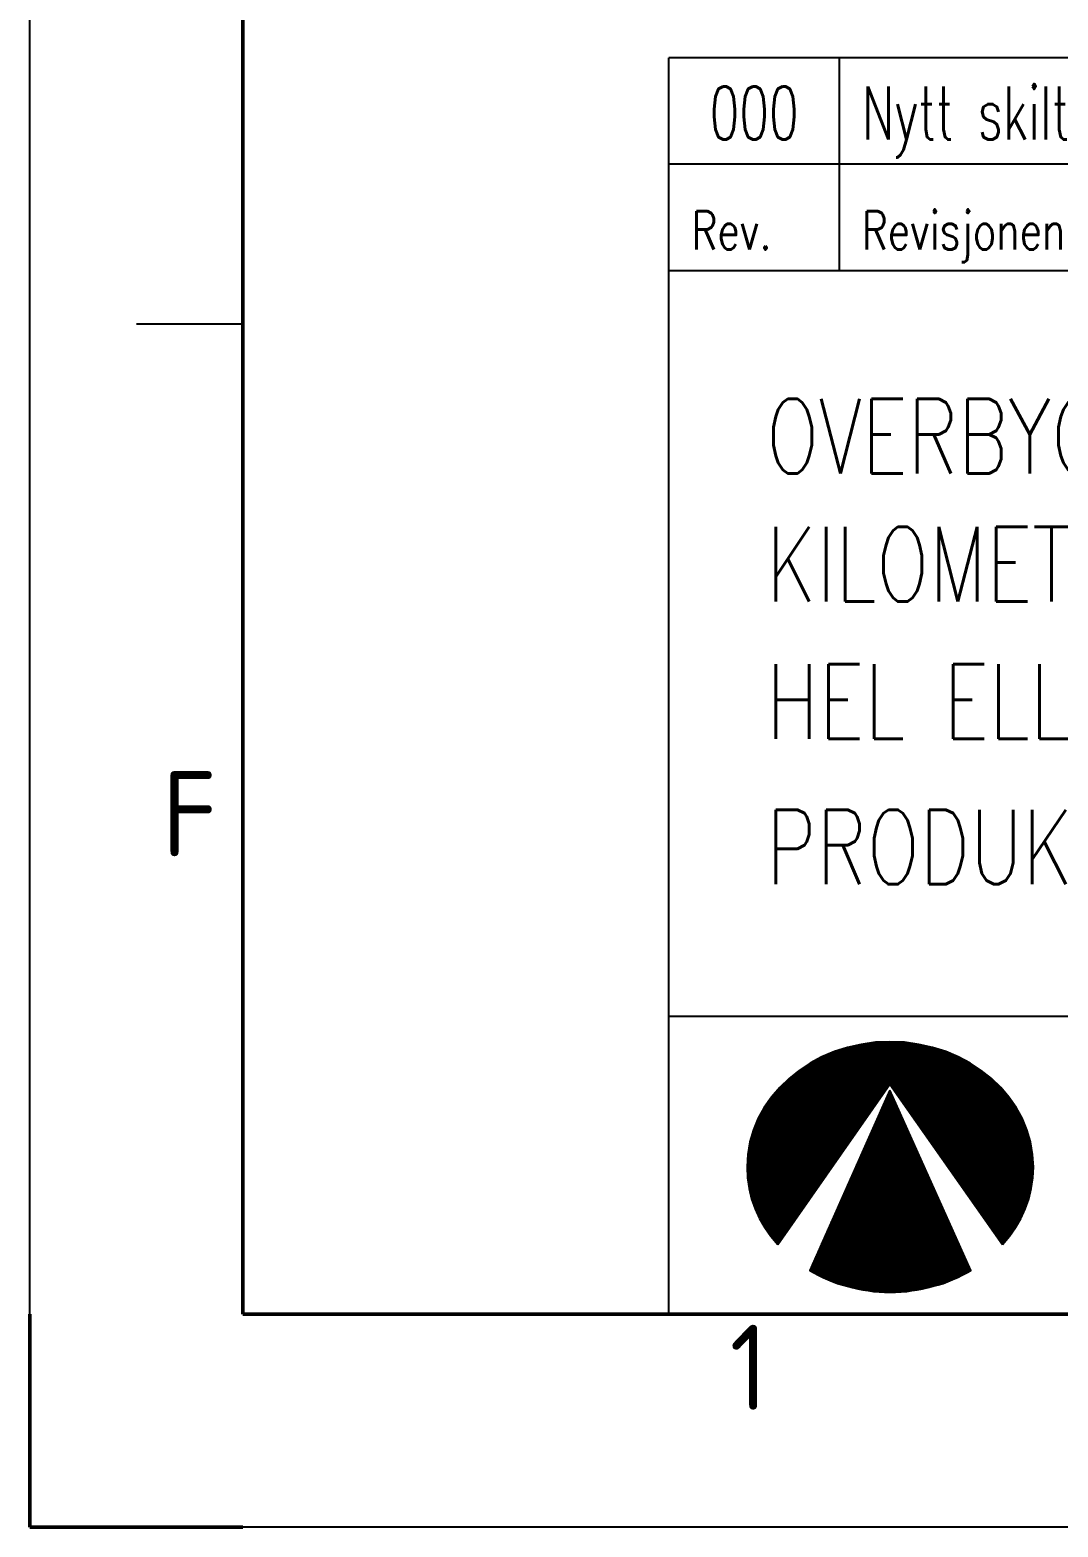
# Model space of a CAD drawing. Header units: millimetres. Extents: x 0 to 1050, y 0 to 1485.
# Drawn here: x 0 to 241.3, y 0 to 351.6 of the extents above; entities that cross this region are included whole.
import ezdxf
from ezdxf.enums import TextEntityAlignment as Align

# ---------------------------------------------------------------- set-up
doc = ezdxf.new("R2010")
doc.units = ezdxf.units.MM
doc.header["$LTSCALE"] = 5
doc.layers.add('AM_0', color=7, linetype='Continuous', lineweight=50)
doc.layers.add('AM_BOR', color=7, linetype='Continuous', lineweight=50)
for name, color, linetype in [('TITT-018', 4, 'Continuous'), ('TITT-050', 5, 'Continuous'), ('TITT-TEKST18', 4, 'Continuous'), ('TITT-TEKST25', 2, 'Continuous'), ('TITT-TEKST35', 7, 'Continuous'), ('TITT-TEKST50', 5, 'Continuous')]:
    doc.layers.add(name, color=color, linetype=linetype)
doc.styles.add('ACISOTS', font='isocp.shx', dxfattribs={"height": 1})
doc.styles.add('TITTEL', font='romans.shx', dxfattribs={"width": 0.65})

# ---------------------------------------------------------------- blocks, each defined once
blk = doc.blocks.new('ISO_A4')
for p, q in [((10, 287), (10, 10)), ((10, 10), (200, 10))]:
    blk.add_line(p, q)
at = {"layer": 'AM_BOR', "color": 1, "lineweight": 25}
for p, q in [((0, 0), (0, 297)), ((10, 56.5), (5, 56.5)), ((210, 0), (0, 0))]:
    blk.add_line(p, q, dxfattribs=at)
at = {"layer": 'AM_BOR'}
for q in [(0, 10), (10, 0)]:
    blk.add_line((0, 0), q, dxfattribs=at)
at = {"layer": 'AM_BOR', "color": 1, "lineweight": 25, "style": 'ACISOTS'}
for s, p in [('F', (7.5, 33.5)), ('1', (33.75, 7.5))]:
    blk.add_text(s, height=4, dxfattribs=at).set_placement(p, align=Align.MIDDLE)
blk = doc.blocks.new('*X4')
at = {"color": 0}
for p, q in [((1239.2, 90.16), (1259.26, 110.21)), ((1239.2, 90.32), (1259.05, 110.18)), ((1239.21, 89.99), (1259.44, 110.22)), ((1239.22, 89.82), (1259.63, 110.23)), ((1239.23, 89.65), (1259.81, 110.23)), ((1239.24, 89.48), (1259.99, 110.24)), ((1239.25, 89.15), (1260.36, 110.25)), ((1239.25, 89.31), (1260.18, 110.25)), ((1239.26, 88.98), (1260.55, 110.26)), ((1239.29, 88.82), (1260.73, 110.27)), ((1239.31, 88.67), (1260.91, 110.27)), ((1239.33, 88.52), (1261.1, 110.28)), ((1239.35, 88.36), (1261.28, 110.29)), ((1239.38, 88.21), (1261.46, 110.29)), ((1239.4, 88.05), (1261.64, 110.29)), ((1239.42, 87.9), (1261.81, 110.29)), ((1239.45, 87.75), (1261.98, 110.28)), ((1239.47, 87.59), (1262.15, 110.27)), ((1239.49, 87.44), (1262.32, 110.27)), ((1239.52, 87.29), (1262.49, 110.26)), ((1239.55, 87.14), (1262.66, 110.25)), ((1239.59, 87), (1262.83, 110.25)), ((1239.62, 86.86), (1263, 110.24)), ((1239.65, 86.72), (1263.17, 110.24)), ((1239.69, 86.57), (1263.34, 110.23)), ((1239.72, 86.43), (1263.51, 110.22)), ((1239.76, 86.29), (1263.69, 110.22)), ((1239.79, 86.14), (1263.85, 110.21)), ((1239.82, 86), (1264.01, 110.19)), ((1239.86, 85.86), (1264.16, 110.16)), ((1239.18, 90.66), (1258.64, 110.12)), ((1239.19, 90.49), (1258.85, 110.15)), ((1239.19, 90.85), (1258.43, 110.09)), ((1239.2, 91.04), (1258.22, 110.06)), ((1239.21, 91.23), (1258.01, 110.03)), ((1239.23, 91.41), (1257.8, 109.99)), ((1239.24, 91.6), (1257.6, 109.96)), ((1239.25, 91.79), (1257.39, 109.93)), ((1239.26, 91.98), (1257.18, 109.9)), ((1239.27, 92.17), (1256.97, 109.86)), ((1239.28, 92.36), (1256.74, 109.81)), ((1239.3, 92.55), (1256.52, 109.77)), ((1239.32, 92.74), (1256.29, 109.72)), ((1239.35, 92.95), (1256.07, 109.67)), ((1239.39, 93.17), (1255.85, 109.63)), ((1239.42, 93.38), (1255.62, 109.58)), ((1239.46, 93.59), (1255.4, 109.53)), ((1239.5, 93.81), (1255.17, 109.48)), ((1239.53, 94.02), (1254.95, 109.44)), ((1239.57, 94.23), (1254.7, 109.36)), ((1239.61, 94.45), (1254.43, 109.27)), ((1239.65, 94.66), (1254.17, 109.19)), ((1239.72, 94.91), (1253.91, 109.1)), ((1239.79, 95.16), (1253.65, 109.02)), ((1239.86, 95.41), (1253.38, 108.93)), ((1239.89, 85.72), (1264.31, 110.14)), ((1239.93, 95.66), (1253.12, 108.85)), ((1239.94, 85.59), (1264.47, 110.12)), ((1239.99, 85.46), (1264.62, 110.09)), ((1240.01, 95.91), (1252.86, 108.76)), ((1240.04, 85.33), (1264.78, 110.07)), ((1240.08, 85.2), (1264.93, 110.05)), ((1240.08, 96.16), (1252.55, 108.63)), ((1240.13, 85.07), (1265.08, 110.03)), ((1240.15, 96.4), (1252.24, 108.5)), ((1240.18, 84.94), (1265.24, 110)), ((1240.23, 84.81), (1265.39, 109.98)), ((1240.25, 96.68), (1251.94, 108.37)), ((1240.27, 84.68), (1265.55, 109.96)), ((1240.32, 84.55), (1265.7, 109.93)), ((1240.37, 84.43), (1265.85, 109.91)), ((1240.38, 96.98), (1251.63, 108.24)), ((1240.42, 84.3), (1266.01, 109.89)), ((1240.46, 84.17), (1266.16, 109.86)), ((1240.5, 97.28), (1251.32, 108.11)), ((1240.52, 84.04), (1266.3, 109.83)), ((1240.57, 83.92), (1266.45, 109.8)), ((1240.62, 97.58), (1251.01, 107.98)), ((1240.63, 83.8), (1266.59, 109.77)), ((1240.68, 83.68), (1266.74, 109.74)), ((1240.73, 83.55), (1266.88, 109.7)), ((1240.79, 83.43), (1267.03, 109.67)), ((1240.84, 83.31), (1267.17, 109.64)), ((1240.9, 83.19), (1267.32, 109.61)), ((1240.95, 83.06), (1267.47, 109.58)), ((1261.61, 103.54), (1267.61, 109.55)), ((1261.68, 103.44), (1267.76, 109.52)), ((1261.75, 103.34), (1267.9, 109.48)), ((1261.83, 103.23), (1268.05, 109.45)), ((1261.9, 103.13), (1268.19, 109.42)), ((1261.97, 103.03), (1268.33, 109.38)), ((1262.05, 102.92), (1268.46, 109.34)), ((1262.12, 102.82), (1268.59, 109.29)), ((1262.19, 102.71), (1268.73, 109.25)), ((1262.27, 102.61), (1268.86, 109.21)), ((1262.34, 102.51), (1269, 109.16)), ((1262.41, 102.4), (1269.13, 109.12)), ((1262.48, 102.3), (1269.26, 109.08)), ((1262.56, 102.2), (1269.4, 109.04)), ((1262.63, 102.09), (1269.53, 108.99)), ((1262.7, 101.99), (1269.67, 108.95)), ((1262.78, 101.88), (1269.8, 108.91)), ((1262.85, 101.78), (1269.93, 108.86)), ((1262.92, 101.68), (1270.07, 108.82)), ((1263, 101.57), (1270.2, 108.78)), ((1263.07, 101.47), (1270.33, 108.73)), ((1263.14, 101.37), (1270.45, 108.68)), ((1263.21, 101.26), (1270.58, 108.62)), ((1263.29, 101.16), (1270.7, 108.57)), ((1263.36, 101.05), (1270.83, 108.52)), ((1263.43, 100.95), (1270.95, 108.47)), ((1263.51, 100.85), (1271.07, 108.41)), ((1263.58, 100.74), (1271.2, 108.36)), ((1263.65, 100.64), (1271.32, 108.31)), ((1263.73, 100.53), (1271.45, 108.26)), ((1263.8, 100.43), (1271.57, 108.2)), ((1263.87, 100.33), (1271.69, 108.15)), ((1263.94, 100.22), (1271.82, 108.1)), ((1264.02, 100.12), (1271.94, 108.04)), ((1264.09, 100.02), (1272.07, 107.99)), ((1264.16, 99.91), (1272.19, 107.94)), ((1264.24, 99.81), (1272.31, 107.88)), ((1264.31, 99.7), (1272.42, 107.82)), ((1240.74, 97.88), (1250.66, 107.8)), ((1240.87, 98.18), (1250.28, 107.6)), ((1241.04, 98.53), (1249.9, 107.4)), ((1241.27, 98.94), (1249.52, 107.19)), ((1241.49, 99.34), (1249.15, 106.99)), ((1241.72, 99.74), (1248.67, 106.69)), ((1241.99, 100.19), (1248.15, 106.35)), ((1242.39, 100.77), (1247.64, 106.01)), ((1242.79, 101.34), (1246.99, 105.54)), ((1264.38, 99.6), (1272.54, 107.76)), ((1264.46, 99.5), (1272.65, 107.69)), ((1264.53, 99.39), (1272.77, 107.63)), ((1264.6, 99.29), (1272.88, 107.57)), ((1264.67, 99.19), (1273, 107.51)), ((1264.75, 99.08), (1273.11, 107.45)), ((1264.82, 98.98), (1273.23, 107.39)), ((1264.89, 98.87), (1273.34, 107.33)), ((1264.97, 98.77), (1273.46, 107.26)), ((1265.04, 98.67), (1273.58, 107.2)), ((1265.11, 98.56), (1273.69, 107.14)), ((1265.19, 98.46), (1273.81, 107.08)), ((1265.26, 98.36), (1273.92, 107.02)), ((1265.33, 98.25), (1274.04, 106.96)), ((1265.4, 98.15), (1274.15, 106.89)), ((1265.48, 98.04), (1274.25, 106.82)), ((1265.55, 97.94), (1274.36, 106.75)), ((1265.62, 97.84), (1274.47, 106.68)), ((1265.7, 97.73), (1274.57, 106.61)), ((1265.77, 97.63), (1274.68, 106.54)), ((1265.84, 97.52), (1274.79, 106.47)), ((1265.91, 97.42), (1274.89, 106.4)), ((1265.99, 97.32), (1275, 106.33)), ((1266.06, 97.21), (1275.11, 106.26)), ((1266.13, 97.11), (1275.21, 106.19)), ((1266.21, 97.01), (1275.32, 106.12)), ((1266.28, 96.9), (1275.43, 106.05)), ((1266.35, 96.8), (1275.53, 105.98)), ((1266.43, 96.69), (1275.64, 105.91)), ((1266.5, 96.59), (1275.75, 105.84)), ((1266.57, 96.49), (1275.85, 105.76)), ((1266.64, 96.38), (1275.95, 105.69)), ((1266.72, 96.28), (1276.05, 105.61)), ((1266.79, 96.18), (1276.15, 105.53)), ((1243.51, 102.24), (1246.15, 104.88)), ((1266.86, 96.07), (1276.25, 105.46)), ((1266.94, 95.97), (1276.35, 105.38)), ((1267.01, 95.86), (1276.45, 105.3)), ((1267.08, 95.76), (1276.55, 105.23)), ((1267.16, 95.66), (1276.65, 105.15)), ((1267.23, 95.55), (1276.75, 105.07)), ((1267.3, 95.45), (1276.85, 105)), ((1267.37, 95.35), (1276.95, 104.92)), ((1267.45, 95.24), (1277.05, 104.84)), ((1267.52, 95.14), (1277.15, 104.76)), ((1267.59, 95.03), (1277.25, 104.69)), ((1267.67, 94.93), (1277.35, 104.61)), ((1267.74, 94.83), (1277.44, 104.53)), ((1267.81, 94.72), (1277.53, 104.44)), ((1267.89, 94.62), (1277.62, 104.36)), ((1267.96, 94.51), (1277.71, 104.27)), ((1268.03, 94.41), (1277.8, 104.18)), ((1268.1, 94.31), (1277.89, 104.09)), ((1268.18, 94.2), (1277.98, 104.01)), ((1268.25, 94.1), (1278.07, 103.92)), ((1268.32, 94), (1278.16, 103.83)), ((1268.4, 93.89), (1278.25, 103.75)), ((1268.47, 93.79), (1278.34, 103.66)), ((1268.54, 93.68), (1278.43, 103.57)), ((1268.62, 93.58), (1278.52, 103.49)), ((1268.69, 93.48), (1278.61, 103.4)), ((1268.76, 93.37), (1278.7, 103.31)), ((1268.83, 93.27), (1278.79, 103.22)), ((1268.91, 93.17), (1278.88, 103.14)), ((1241.01, 82.94), (1261.14, 103.07)), ((1241.06, 82.82), (1260.72, 102.48)), ((1241.12, 82.7), (1260.31, 101.89)), ((1241.18, 82.58), (1259.9, 101.31)), ((1259.3, 97.7), (1262.4, 100.8)), ((1259.44, 98.02), (1262.35, 100.92)), ((1259.58, 98.34), (1262.29, 101.05)), ((1259.72, 98.66), (1262.24, 101.17)), ((1259.87, 98.97), (1262.18, 101.29)), ((1260.01, 99.29), (1262.13, 101.41)), ((1260.15, 99.61), (1262.07, 101.53)), ((1260.29, 99.93), (1262.02, 101.66)), ((1260.43, 100.25), (1261.96, 101.78)), ((1260.57, 100.57), (1261.91, 101.9)), ((1260.72, 100.88), (1261.86, 102.02)), ((1260.86, 101.2), (1261.8, 102.15)), ((1261, 101.52), (1261.75, 102.27)), ((1261.14, 101.84), (1261.69, 102.39)), ((1261.28, 102.16), (1261.64, 102.51)), ((1261.42, 102.48), (1261.58, 102.63)), ((1268.98, 93.06), (1278.96, 103.04)), ((1269.05, 92.96), (1279.04, 102.95)), ((1269.13, 92.85), (1279.12, 102.85)), ((1269.2, 92.75), (1279.2, 102.76)), ((1269.27, 92.65), (1279.29, 102.66)), ((1269.35, 92.54), (1279.37, 102.57)), ((1269.42, 92.44), (1279.45, 102.47)), ((1269.49, 92.34), (1279.53, 102.38)), ((1269.56, 92.23), (1279.61, 102.28)), ((1269.64, 92.13), (1279.7, 102.19)), ((1269.71, 92.02), (1279.78, 102.09)), ((1269.78, 91.92), (1279.86, 102)), ((1269.86, 91.82), (1279.94, 101.9)), ((1269.93, 91.71), (1280.02, 101.81)), ((1270, 91.61), (1280.1, 101.71)), ((1270.08, 91.5), (1280.18, 101.61)), ((1270.15, 91.4), (1280.26, 101.51)), ((1270.22, 91.3), (1280.33, 101.4)), ((1270.29, 91.19), (1280.4, 101.3)), ((1270.37, 91.09), (1280.47, 101.19)), ((1270.44, 90.99), (1280.54, 101.09)), ((1270.51, 90.88), (1280.62, 100.99)), ((1270.59, 90.78), (1280.69, 100.88)), ((1241.24, 82.47), (1259.49, 100.72)), ((1241.31, 82.36), (1259.08, 100.13)), ((1241.37, 82.25), (1258.66, 99.54)), ((1241.44, 82.14), (1258.25, 98.95)), ((1256.61, 91.65), (1263.44, 98.48)), ((1256.75, 91.97), (1263.39, 98.6)), ((1256.89, 92.29), (1263.33, 98.73)), ((1257.03, 92.61), (1263.28, 98.85)), ((1257.18, 92.92), (1263.22, 98.97)), ((1257.32, 93.24), (1263.17, 99.09)), ((1257.46, 93.56), (1263.11, 99.21)), ((1257.6, 93.88), (1263.06, 99.34)), ((1257.74, 94.2), (1263, 99.46)), ((1257.88, 94.52), (1262.95, 99.58)), ((1258.03, 94.83), (1262.89, 99.7)), ((1258.17, 95.15), (1262.84, 99.83)), ((1258.31, 95.47), (1262.78, 99.95)), ((1258.45, 95.79), (1262.73, 100.07)), ((1258.59, 96.11), (1262.68, 100.19)), ((1258.73, 96.43), (1262.62, 100.31)), ((1258.88, 96.75), (1262.57, 100.44)), ((1259.02, 97.06), (1262.51, 100.56)), ((1259.16, 97.38), (1262.46, 100.68)), ((1270.66, 90.67), (1280.76, 100.78)), ((1270.73, 90.57), (1280.83, 100.67)), ((1270.8, 90.47), (1280.91, 100.57)), ((1270.88, 90.36), (1280.98, 100.46)), ((1270.95, 90.26), (1281.05, 100.36)), ((1271.02, 90.16), (1281.12, 100.25)), ((1271.1, 90.05), (1281.2, 100.15)), ((1271.17, 89.95), (1281.27, 100.05)), ((1271.24, 89.84), (1281.33, 99.93)), ((1271.32, 89.74), (1281.4, 99.82)), ((1271.39, 89.64), (1281.46, 99.71)), ((1271.46, 89.53), (1281.52, 99.59)), ((1271.53, 89.43), (1281.59, 99.48)), ((1271.61, 89.33), (1281.65, 99.37)), ((1271.68, 89.22), (1281.71, 99.25)), ((1271.75, 89.12), (1281.78, 99.14)), ((1271.83, 89.01), (1281.84, 99.03)), ((1271.9, 88.91), (1281.9, 98.91)), ((1271.97, 88.81), (1281.97, 98.8)), ((1272.05, 88.7), (1282.03, 98.69)), ((1272.12, 88.6), (1282.09, 98.57)), ((1272.19, 88.49), (1282.16, 98.46)), ((1241.5, 82.03), (1257.84, 98.36)), ((1241.57, 81.92), (1257.43, 97.77)), ((1241.64, 81.8), (1257.01, 97.18)), ((1241.7, 81.69), (1256.6, 96.59)), ((1253.92, 85.6), (1264.48, 96.16)), ((1254.06, 85.92), (1264.42, 96.28)), ((1254.2, 86.24), (1264.37, 96.41)), ((1254.34, 86.56), (1264.32, 96.53)), ((1254.49, 86.88), (1264.26, 96.65)), ((1254.63, 87.19), (1264.21, 96.77)), ((1254.77, 87.51), (1264.15, 96.89)), ((1254.91, 87.83), (1264.1, 97.02)), ((1255.05, 88.15), (1264.04, 97.14)), ((1255.19, 88.47), (1263.99, 97.26)), ((1255.33, 88.79), (1263.93, 97.38)), ((1255.48, 89.1), (1263.88, 97.51)), ((1255.62, 89.42), (1263.82, 97.63)), ((1255.76, 89.74), (1263.77, 97.75)), ((1255.9, 90.06), (1263.71, 97.87)), ((1256.04, 90.38), (1263.66, 97.99)), ((1256.18, 90.7), (1263.6, 98.12)), ((1256.33, 91.01), (1263.55, 98.24)), ((1256.47, 91.33), (1263.5, 98.36)), ((1272.26, 88.39), (1282.22, 98.35)), ((1272.34, 88.29), (1282.28, 98.23)), ((1272.41, 88.18), (1282.33, 98.1)), ((1272.48, 88.08), (1282.38, 97.97)), ((1272.56, 87.98), (1282.43, 97.85)), ((1272.63, 87.87), (1282.48, 97.72)), ((1272.7, 87.77), (1282.53, 97.6)), ((1272.78, 87.66), (1282.58, 97.47)), ((1272.85, 87.56), (1282.63, 97.35)), ((1272.92, 87.46), (1282.69, 97.22)), ((1272.99, 87.35), (1282.74, 97.1)), ((1273.07, 87.25), (1282.79, 96.97)), ((1273.14, 87.15), (1282.84, 96.85)), ((1273.21, 87.04), (1282.89, 96.72)), ((1273.29, 86.94), (1282.94, 96.59)), ((1273.36, 86.83), (1282.99, 96.47)), ((1273.43, 86.73), (1283.03, 96.33)), ((1273.51, 86.63), (1283.07, 96.19)), ((1241.77, 81.58), (1256.19, 96)), ((1241.83, 81.47), (1255.78, 95.42)), ((1241.9, 81.36), (1255.37, 94.83)), ((1241.96, 81.25), (1254.95, 94.24)), ((1251.23, 79.55), (1265.52, 93.84)), ((1251.37, 79.87), (1265.46, 93.96)), ((1251.51, 80.19), (1265.41, 94.09)), ((1251.65, 80.51), (1265.35, 94.21)), ((1251.79, 80.83), (1265.3, 94.33)), ((1251.94, 81.14), (1265.24, 94.45)), ((1252.08, 81.46), (1265.19, 94.57)), ((1252.22, 81.78), (1265.14, 94.7)), ((1252.36, 82.1), (1265.08, 94.82)), ((1252.5, 82.42), (1265.03, 94.94)), ((1252.64, 82.74), (1264.97, 95.06)), ((1252.79, 83.05), (1264.92, 95.19)), ((1252.93, 83.37), (1264.86, 95.31)), ((1253.07, 83.69), (1264.81, 95.43)), ((1253.21, 84.01), (1264.75, 95.55)), ((1253.35, 84.33), (1264.7, 95.67)), ((1253.49, 84.65), (1264.64, 95.8)), ((1253.64, 84.96), (1264.59, 95.92)), ((1253.78, 85.28), (1264.53, 96.04)), ((1273.58, 86.52), (1283.11, 96.05)), ((1273.65, 86.42), (1283.15, 95.92)), ((1273.72, 86.32), (1283.19, 95.78)), ((1273.8, 86.21), (1283.23, 95.64)), ((1273.87, 86.11), (1283.27, 95.51)), ((1273.94, 86), (1283.31, 95.37)), ((1274.02, 85.9), (1283.35, 95.23)), ((1274.09, 85.8), (1283.39, 95.09)), ((1274.16, 85.69), (1283.43, 94.96)), ((1274.24, 85.59), (1283.47, 94.82)), ((1274.31, 85.48), (1283.51, 94.68)), ((1274.38, 85.38), (1283.54, 94.54)), ((1274.45, 85.28), (1283.56, 94.39)), ((1274.53, 85.17), (1283.59, 94.24)), ((1274.6, 85.07), (1283.61, 94.08)), ((1274.67, 84.97), (1283.64, 93.93)), ((1274.75, 84.86), (1283.67, 93.78)), ((1242.04, 81.14), (1254.54, 93.65)), ((1242.11, 81.04), (1254.13, 93.06)), ((1242.18, 80.93), (1253.72, 92.47)), ((1242.25, 80.83), (1253.31, 91.88)), ((1249.01, 74.5), (1266.39, 91.89)), ((1249.1, 74.78), (1266.34, 92.01)), ((1249.12, 74.44), (1266.45, 91.77)), ((1249.24, 74.38), (1266.5, 91.64)), ((1249.25, 75.09), (1266.28, 92.13)), ((1249.35, 74.32), (1266.56, 91.52)), ((1249.39, 75.41), (1266.23, 92.25)), ((1249.53, 75.73), (1266.17, 92.38)), ((1249.67, 76.05), (1266.12, 92.5)), ((1249.81, 76.37), (1266.06, 92.62)), ((1249.95, 76.69), (1266.01, 92.74)), ((1250.1, 77.01), (1265.96, 92.87)), ((1250.24, 77.32), (1265.9, 92.99)), ((1250.38, 77.64), (1265.85, 93.11)), ((1250.52, 77.96), (1265.79, 93.23)), ((1250.66, 78.28), (1265.74, 93.35)), ((1250.8, 78.6), (1265.68, 93.48)), ((1250.95, 78.92), (1265.63, 93.6)), ((1251.09, 79.23), (1265.57, 93.72)), ((1274.82, 84.76), (1283.69, 93.63)), ((1274.89, 84.65), (1283.72, 93.48)), ((1274.96, 84.55), (1283.74, 93.33)), ((1275.04, 84.45), (1283.77, 93.18)), ((1275.11, 84.34), (1283.79, 93.03)), ((1275.18, 84.24), (1283.82, 92.88)), ((1275.26, 84.14), (1283.85, 92.72)), ((1275.33, 84.03), (1283.86, 92.56)), ((1275.4, 83.93), (1283.87, 92.4)), ((1275.48, 83.82), (1283.88, 92.23)), ((1275.55, 83.72), (1283.89, 92.06)), ((1275.62, 83.62), (1283.9, 91.9)), ((1275.69, 83.51), (1283.91, 91.73)), ((1275.77, 83.41), (1283.92, 91.57)), ((1242.33, 80.73), (1252.89, 91.29)), ((1242.4, 80.62), (1252.48, 90.7)), ((1242.47, 80.52), (1252.07, 90.12)), ((1242.54, 80.41), (1251.66, 89.53)), ((1249.47, 74.26), (1266.61, 91.4)), ((1249.59, 74.2), (1266.67, 91.28)), ((1249.7, 74.14), (1266.72, 91.16)), ((1249.81, 74.07), (1266.78, 91.03)), ((1249.93, 74.01), (1266.83, 90.91)), ((1250.04, 73.94), (1266.88, 90.79)), ((1250.15, 73.88), (1266.94, 90.67)), ((1250.27, 73.82), (1266.99, 90.55)), ((1250.38, 73.75), (1267.05, 90.42)), ((1250.5, 73.7), (1267.1, 90.3)), ((1250.62, 73.64), (1267.16, 90.18)), ((1250.73, 73.58), (1267.21, 90.06)), ((1250.85, 73.52), (1267.27, 89.93)), ((1250.97, 73.46), (1267.32, 89.81)), ((1251.09, 73.4), (1267.38, 89.69)), ((1251.21, 73.34), (1267.43, 89.57)), ((1251.33, 73.29), (1267.49, 89.45)), ((1251.45, 73.23), (1267.54, 89.32)), ((1251.57, 73.17), (1267.6, 89.2)), ((1251.69, 73.12), (1267.65, 89.08)), ((1275.84, 83.31), (1283.93, 91.4)), ((1275.91, 83.2), (1283.94, 91.23)), ((1275.99, 83.1), (1283.96, 91.07)), ((1276.06, 82.99), (1283.97, 90.9)), ((1276.13, 82.89), (1283.98, 90.73)), ((1276.21, 82.79), (1283.97, 90.55)), ((1276.28, 82.68), (1283.96, 90.37)), ((1276.35, 82.58), (1283.96, 90.18)), ((1276.42, 82.47), (1283.95, 90)), ((1276.5, 82.37), (1283.94, 89.81)), ((1276.57, 82.27), (1283.93, 89.62)), ((1276.64, 82.16), (1283.92, 89.44)), ((1276.72, 82.06), (1283.91, 89.25)), ((1276.79, 81.96), (1283.9, 89.07)), ((1242.62, 80.31), (1251.24, 88.94)), ((1242.69, 80.21), (1250.83, 88.35)), ((1242.76, 80.1), (1250.42, 87.76)), ((1242.83, 80), (1250.01, 87.17)), ((1251.81, 73.06), (1267.7, 88.96)), ((1251.94, 73.01), (1267.76, 88.84)), ((1252.06, 72.96), (1267.81, 88.71)), ((1252.19, 72.91), (1267.87, 88.59)), ((1252.32, 72.86), (1267.92, 88.47)), ((1252.44, 72.81), (1267.98, 88.35)), ((1252.57, 72.76), (1268.03, 88.23)), ((1252.7, 72.72), (1268.09, 88.1)), ((1252.83, 72.67), (1268.14, 87.98)), ((1252.96, 72.62), (1268.2, 87.86)), ((1253.09, 72.57), (1268.25, 87.74)), ((1253.22, 72.53), (1268.31, 87.61)), ((1253.35, 72.48), (1268.36, 87.49)), ((1253.48, 72.43), (1268.42, 87.37)), ((1253.61, 72.39), (1268.47, 87.25)), ((1253.74, 72.35), (1268.52, 87.13)), ((1253.88, 72.3), (1268.58, 87)), ((1254.01, 72.26), (1268.63, 86.88)), ((1254.14, 72.22), (1268.69, 86.76)), ((1276.86, 81.85), (1283.88, 88.87)), ((1276.94, 81.75), (1283.85, 88.66)), ((1277.01, 81.64), (1283.82, 88.45)), ((1277.08, 81.54), (1283.79, 88.25)), ((1277.15, 81.44), (1283.76, 88.04)), ((1277.23, 81.33), (1283.72, 87.83)), ((1277.3, 81.23), (1283.69, 87.62)), ((1277.37, 81.13), (1283.66, 87.41)), ((1277.45, 81.02), (1283.62, 87.19)), ((1277.52, 80.92), (1283.56, 86.96)), ((1277.59, 80.81), (1283.51, 86.73)), ((1242.91, 79.89), (1249.6, 86.58)), ((1242.99, 79.8), (1249.18, 85.99)), ((1243.07, 79.7), (1248.77, 85.4)), ((1243.15, 79.6), (1248.36, 84.81)), ((1254.28, 72.18), (1268.74, 86.64)), ((1254.42, 72.14), (1268.8, 86.52)), ((1254.56, 72.11), (1268.85, 86.39)), ((1254.7, 72.07), (1268.91, 86.27)), ((1254.84, 72.03), (1268.96, 86.15)), ((1254.98, 71.99), (1269.02, 86.03)), ((1255.12, 71.96), (1269.07, 85.91)), ((1255.26, 71.92), (1269.13, 85.78)), ((1255.4, 71.88), (1269.18, 85.66)), ((1255.54, 71.85), (1269.24, 85.54)), ((1255.68, 71.81), (1269.29, 85.42)), ((1255.83, 71.78), (1269.34, 85.29)), ((1255.97, 71.74), (1269.4, 85.17)), ((1256.11, 71.7), (1269.45, 85.05)), ((1256.25, 71.67), (1269.51, 84.93)), ((1256.39, 71.63), (1269.56, 84.81)), ((1256.53, 71.6), (1269.62, 84.68)), ((1256.69, 71.58), (1269.67, 84.56)), ((1256.84, 71.55), (1269.73, 84.44)), ((1277.67, 80.71), (1283.45, 86.5)), ((1277.74, 80.61), (1283.4, 86.27)), ((1277.81, 80.5), (1283.34, 86.04)), ((1277.88, 80.4), (1283.29, 85.8)), ((1277.96, 80.3), (1283.2, 85.54)), ((1278.03, 80.19), (1283.1, 85.26)), ((1278.1, 80.09), (1282.99, 84.98)), ((1278.18, 79.98), (1282.89, 84.7)), ((1278.25, 79.88), (1282.79, 84.42)), ((1243.23, 79.51), (1247.95, 84.23)), ((1243.31, 79.41), (1247.53, 83.64)), ((1243.39, 79.31), (1247.12, 83.05)), ((1243.47, 79.22), (1246.71, 82.46)), ((1256.99, 71.53), (1269.78, 84.32)), ((1257.15, 71.5), (1269.84, 84.2)), ((1257.3, 71.48), (1269.89, 84.07)), ((1257.45, 71.46), (1269.95, 83.95)), ((1257.61, 71.43), (1270, 83.83)), ((1257.76, 71.41), (1270.06, 83.71)), ((1257.91, 71.39), (1270.11, 83.59)), ((1258.07, 71.36), (1270.16, 83.46)), ((1258.22, 71.34), (1270.22, 83.34)), ((1258.37, 71.32), (1270.27, 83.22)), ((1258.53, 71.3), (1270.33, 83.1)), ((1258.68, 71.27), (1270.38, 82.97)), ((1258.84, 71.25), (1270.44, 82.85)), ((1258.99, 71.23), (1270.49, 82.73)), ((1259.15, 71.21), (1270.55, 82.61)), ((1259.31, 71.2), (1270.6, 82.49)), ((1259.47, 71.18), (1270.66, 82.36)), ((1259.64, 71.17), (1270.71, 82.24)), ((1259.8, 71.15), (1270.77, 82.12)), ((1278.32, 79.78), (1282.68, 84.14)), ((1278.4, 79.67), (1282.54, 83.82)), ((1278.47, 79.57), (1282.4, 83.5)), ((1278.54, 79.46), (1282.26, 83.18)), ((1278.61, 79.36), (1282.12, 82.86)), ((1278.69, 79.26), (1281.94, 82.51)), ((1278.76, 79.15), (1281.68, 82.08)), ((1243.55, 79.12), (1246.3, 81.87)), ((1243.63, 79.03), (1245.89, 81.28)), ((1243.71, 78.93), (1245.47, 80.69)), ((1243.79, 78.83), (1245.06, 80.1)), ((1259.96, 71.14), (1270.82, 82)), ((1260.13, 71.13), (1270.88, 81.88)), ((1260.3, 71.12), (1270.93, 81.75)), ((1260.47, 71.12), (1270.98, 81.63)), ((1260.64, 71.11), (1271.04, 81.51)), ((1260.81, 71.11), (1271.09, 81.39)), ((1260.99, 71.11), (1271.15, 81.26)), ((1261.17, 71.11), (1271.2, 81.14)), ((1261.34, 71.11), (1271.26, 81.02)), ((1261.52, 71.11), (1271.31, 80.9)), ((1261.7, 71.11), (1271.37, 80.78)), ((1261.87, 71.11), (1271.42, 80.65)), ((1262.05, 71.11), (1271.48, 80.53)), ((1262.23, 71.11), (1271.53, 80.41)), ((1262.4, 71.11), (1271.59, 80.29)), ((1262.59, 71.11), (1271.64, 80.17)), ((1262.77, 71.12), (1271.7, 80.04)), ((1262.96, 71.13), (1271.75, 79.92)), ((1263.15, 71.14), (1271.8, 79.8)), ((1278.83, 79.05), (1281.43, 81.65)), ((1278.91, 78.95), (1281.17, 81.21)), ((1278.98, 78.84), (1280.76, 80.63)), ((1279.05, 78.74), (1280.36, 80.04)), ((1243.87, 78.74), (1244.65, 79.51)), ((1243.95, 78.64), (1244.24, 78.93)), ((1263.33, 71.15), (1271.86, 79.68)), ((1263.53, 71.17), (1271.91, 79.56)), ((1263.73, 71.19), (1271.97, 79.43)), ((1263.92, 71.21), (1272.02, 79.31)), ((1264.12, 71.23), (1272.08, 79.19)), ((1264.32, 71.26), (1272.13, 79.07)), ((1264.53, 71.29), (1272.19, 78.94)), ((1264.74, 71.32), (1272.24, 78.82)), ((1264.95, 71.35), (1272.3, 78.7)), ((1265.15, 71.38), (1272.35, 78.58)), ((1265.36, 71.41), (1272.41, 78.46)), ((1265.57, 71.44), (1272.46, 78.33)), ((1265.78, 71.47), (1272.52, 78.21)), ((1265.98, 71.5), (1272.57, 78.09)), ((1266.19, 71.54), (1272.62, 77.97)), ((1266.4, 71.57), (1272.68, 77.85)), ((1266.61, 71.6), (1272.73, 77.72)), ((1266.84, 71.65), (1272.79, 77.6)), ((1267.07, 71.71), (1272.84, 77.48)), ((1267.31, 71.77), (1272.9, 77.36)), ((1279.12, 78.63), (1279.58, 79.09)), ((1267.55, 71.83), (1272.95, 77.24)), ((1267.79, 71.89), (1273.01, 77.11)), ((1268.03, 71.96), (1273.06, 76.99)), ((1268.27, 72.02), (1273.12, 76.87)), ((1268.51, 72.08), (1273.17, 76.75)), ((1268.75, 72.15), (1273.23, 76.62)), ((1268.99, 72.21), (1273.28, 76.5)), ((1269.24, 72.28), (1273.34, 76.38)), ((1269.5, 72.37), (1273.39, 76.26)), ((1269.76, 72.45), (1273.45, 76.14)), ((1270.03, 72.55), (1273.5, 76.01)), ((1270.32, 72.66), (1273.55, 75.89)), ((1270.61, 72.77), (1273.61, 75.77)), ((1270.9, 72.89), (1273.66, 75.65)), ((1271.19, 73), (1273.72, 75.53)), ((1271.49, 73.13), (1273.77, 75.4)), ((1271.81, 73.27), (1273.83, 75.28)), ((1272.14, 73.41), (1273.88, 75.16)), ((1272.51, 73.61), (1273.94, 75.04)), ((1272.89, 73.81), (1273.99, 74.92)), ((1273.26, 74.01), (1274.05, 74.79)), ((1273.65, 74.22), (1274.1, 74.67)), ((1274.05, 74.45), (1274.16, 74.55))]:
    blk.add_line(p, q, dxfattribs=at)
blk = doc.blocks.new('TITF_JBV02')
at = {"layer": 'TITT-018'}
for p, q in [((0, 59), (-170, 59)), ((0, 54), (-170, 54))]:
    blk.add_line(p, q, dxfattribs=at)
at = {"layer": 'TITT-018', "linetype": 'Continuous'}
for p, q in [((-160.974, 12.665), (-161.622, 12.528)), ((-160.313, 12.765), (-160.974, 12.665)), ((-159.627, 12.789), (-160.313, 12.765)), ((-158.942, 12.765), (-159.627, 12.789)), ((-158.268, 12.665), (-158.942, 12.765)), ((-157.633, 12.528), (-158.268, 12.665)), ((-162.819, 12.079), (-163.38, 11.78)), ((-162.233, 12.328), (-162.819, 12.079)), ((-161.622, 12.528), (-162.233, 12.328)), ((-157.009, 12.328), (-157.633, 12.528)), ((-156.423, 12.079), (-157.009, 12.328)), ((-155.862, 11.78), (-156.423, 12.079)), ((-163.891, 11.443), (-164.365, 11.069)), ((-163.38, 11.78), (-163.891, 11.443)), ((-155.351, 11.443), (-155.862, 11.78)), ((-154.865, 11.069), (-155.351, 11.443)), ((-164.801, 10.645), (-165.188, 10.196)), ((-164.889, 3.277), (-159.627, 10.795)), ((-164.365, 11.069), (-164.801, 10.645)), ((-159.627, 10.795), (-154.341, 3.277)), ((-154.428, 10.645), (-154.865, 11.069)), ((-154.042, 10.196), (-154.428, 10.645)), ((-165.188, 10.196), (-165.525, 9.71)), ((-153.705, 9.71), (-154.042, 10.196)), ((-165.811, 9.199), (-166.036, 8.65)), ((-165.525, 9.71), (-165.811, 9.199)), ((-153.419, 9.199), (-153.705, 9.71)), ((-153.194, 8.65), (-153.419, 9.199)), ((-166.036, 8.65), (-166.198, 8.089)), ((-153.032, 8.089), (-153.194, 8.65)), ((-166.198, 8.089), (-166.298, 7.503)), ((-152.932, 7.503), (-153.032, 8.089)), ((-166.298, 7.503), (-166.335, 6.905)), ((-152.895, 6.905), (-152.932, 7.503)), ((-166.335, 6.905), (-166.31, 6.394)), ((-166.31, 6.394), (-166.235, 5.895)), ((-152.995, 5.895), (-152.92, 6.394)), ((-152.92, 6.394), (-152.895, 6.905)), ((-166.235, 5.895), (-166.123, 5.421)), ((-153.107, 5.421), (-152.995, 5.895)), ((-166.123, 5.421), (-165.948, 4.947)), ((-165.948, 4.947), (-165.749, 4.499)), ((-153.481, 4.499), (-153.281, 4.947)), ((-153.281, 4.947), (-153.107, 5.421)), ((-165.749, 4.499), (-165.5, 4.075)), ((-153.73, 4.075), (-153.481, 4.499)), ((-165.5, 4.075), (-165.213, 3.663)), ((-165.213, 3.663), (-164.889, 3.277)), ((-154.341, 3.277), (-154.017, 3.663)), ((-154.017, 3.663), (-153.73, 4.075))]:
    blk.add_line(p, q, dxfattribs=at)
blk.add_lwpolyline([(-159.627, 10.52), (-163.393, 2.055), (-163.181, 1.943), (-162.981, 1.831), (-162.757, 1.718), (-162.545, 1.619), (-162.32, 1.531), (-162.084, 1.444), (-161.859, 1.369), (-161.622, 1.307), (-161.385, 1.245), (-161.136, 1.182), (-160.899, 1.145), (-160.65, 1.107), (-160.4, 1.07), (-160.139, 1.045), (-159.889, 1.033), (-159.627, 1.033), (-159.366, 1.033), (-159.104, 1.045), (-158.842, 1.07), (-158.593, 1.107), (-158.343, 1.145), (-158.094, 1.182), (-157.845, 1.245), (-157.608, 1.307), (-157.371, 1.369), (-157.134, 1.444), (-156.91, 1.531), (-156.685, 1.619), (-156.461, 1.718), (-156.249, 1.831), (-156.037, 1.943), (-155.837, 2.055), (-159.627, 10.52)], dxfattribs=at)
at = {"layer": 'TITT-050'}
for p, q in [((-170, 49), (-170, 59)), ((-162, 49), (-162, 59)), ((0, 49), (-170, 49)), ((-170, 0), (-170, 49)), ((-170, 14), (0, 14))]:
    blk.add_line(p, q, dxfattribs=at)
at = {"layer": 'TITT-018', "xscale": 0.3000000000000114, "yscale": 0.3000000000000114, "zscale": 0.3000000000000114}
blk.add_blockref('*X4', (-538.089, -20.299), dxfattribs=at)
at = {"layer": 'TITT-TEKST18', "style": 'TITTEL', "width": 0.75}
for s, p in [('Rev.', (-168.941, 50)), ('Revisjonen gjelder', (-160.941, 50))]:
    blk.add_text(s, height=1.8, dxfattribs=at).set_placement(p)
at = {"layer": 'TITT-TEKST25', "style": 'TITTEL', "width": 0.65}
for tag, p in [('2A', (-166, 55.16)), ('2C', (-55, 55.16)), ('2D', (-39, 55.16)), ('2E', (-23, 55.16)), ('2F', (-7.5, 55.16))]:
    blk.add_attdef(tag, text='', height=2.5, dxfattribs=at).set_placement(p, align=Align.CENTER)
for tag, p in [('2B', (-160.941, 55.16)), ('3D', (-29.941, 45)), ('3E', (-29.941, 40)), ('3F', (-29.941, 35)), ('3G', (-45.941, 30)), ('3H', (-45.941, 25)), ('3I', (-45.941, 20)), ('3J', (-45.941, 15))]:
    blk.add_attdef(tag, p, '', height=2.5, dxfattribs=at)
at = {"layer": 'TITT-TEKST35', "style": 'TITTEL', "width": 0.75}
for tag, p in [('1A', (-165.437, 39.483)), ('1B', (-165.437, 33.468)), ('1C', (-165.437, 27.021)), ('1D', (-165.437, 20.192))]:
    blk.add_attdef(tag, p, '', height=3.5, dxfattribs=at)
for tag, p in [('3B', (-54.901, 39.84)), ('3A', (-54.933, 38.525)), ('3C', (-56.159, 35.238))]:
    blk.add_attdef(tag, text='', height=3.5, dxfattribs=at).set_placement(p, align=Align.CENTER)
at = {"layer": 'TITT-TEKST50', "style": 'TITTEL', "width": 0.65}
blk.add_attdef('5A', (-57.323, 2.998), '', height=5, dxfattribs=at)
blk.add_attdef('5B', text='', height=5, dxfattribs=at).set_placement((-7, 2.998), align=Align.CENTER)

msp = doc.modelspace()

# ---------------------------------------------------------------- block references
at = {"layer": 'AM_0', "lineweight": 0, "xscale": 5, "yscale": 5, "zscale": 5}
msp.add_blockref('ISO_A4', (0, 0), dxfattribs=at)
at = {"layer": 'AM_0', "lineweight": 0}
ref = msp.add_blockref('TITF_JBV02', (1000, 50), dxfattribs=dict(at, xscale=5, yscale=5, zscale=5))
ref.add_attrib('1A', 'OVERBYGNING SKILT FOR KJØRENDE PERSONELL', (172.816, 247.417), dxfattribs={"layer": 'TITT-TEKST35', "height": 17.5, "style": 'TITTEL', "width": 0.75})
ref.add_attrib('1B', 'KILOMETERSKILT FOR TUNNELER SIGNAL 75B', (172.816, 217.339), dxfattribs={"layer": 'TITT-TEKST35', "height": 17.5, "style": 'TITTEL', "width": 0.75})
ref.add_attrib('1C', 'HEL ELLR HALV KILOMETER', (172.816, 185.105), dxfattribs={"layer": 'TITT-TEKST35', "height": 17.5, "style": 'TITTEL', "width": 0.75})
ref.add_attrib('1D', 'PRODUKSJONSTEGNING', (172.816, 150.958), dxfattribs={"layer": 'TITT-TEKST35', "height": 17.5, "style": 'TITTEL', "width": 0.75})
ref.add_attrib('2A', '000', dxfattribs={"layer": 'TITT-TEKST25', "height": 12.5, "style": 'TITTEL', "width": 0.65}).set_placement((170, 325.798), align=Align.CENTER)
ref.add_attrib('2B', 'Nytt skilt for merking av kilometer i tunneler', (195.294, 325.798), dxfattribs={"layer": 'TITT-TEKST25', "height": 12.5, "style": 'TITTEL', "width": 0.65})

doc.saveas('drawing.dxf')
